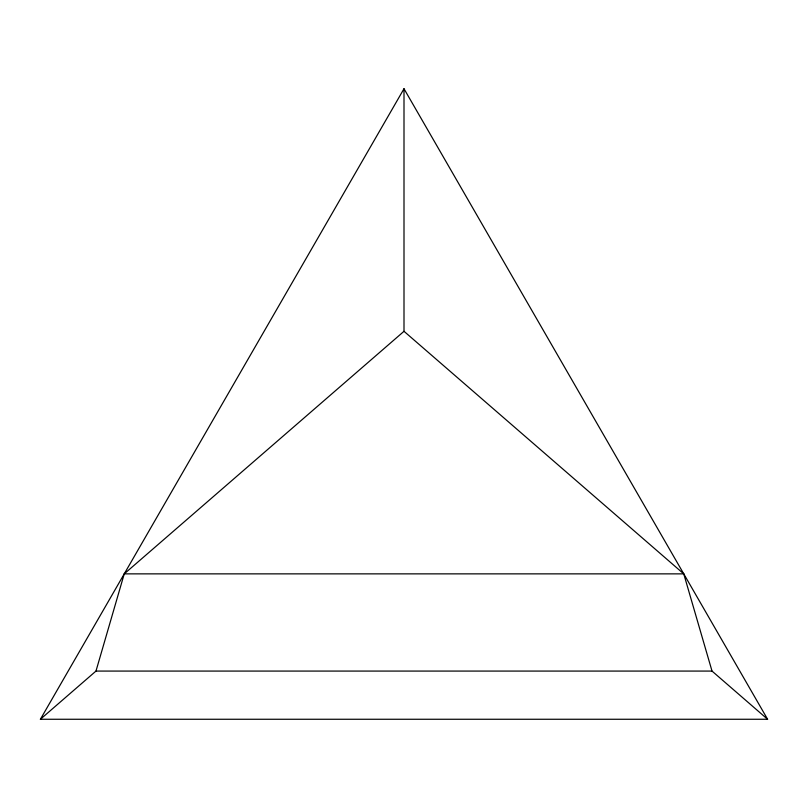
<?xml version="1.0" encoding="UTF-8"?>
<svg xmlns="http://www.w3.org/2000/svg" width="808" height="808" viewBox="0 0 808 808"><rect width="100%" height="100%" fill="white"/><g stroke="black" fill="none" stroke-linecap="round" stroke-linejoin="round"><path stroke-width="1.21" d="M40.4 719.261L95.98 671.074L124.25 573.862L404 331.3L404 88.739L767.6 719.261L40.4 719.261L404 88.739M124.25 573.862L683.75 573.862L712.02 671.074L767.6 719.261M95.98 671.074L712.02 671.074M404 331.3L683.75 573.862"/></g></svg>
